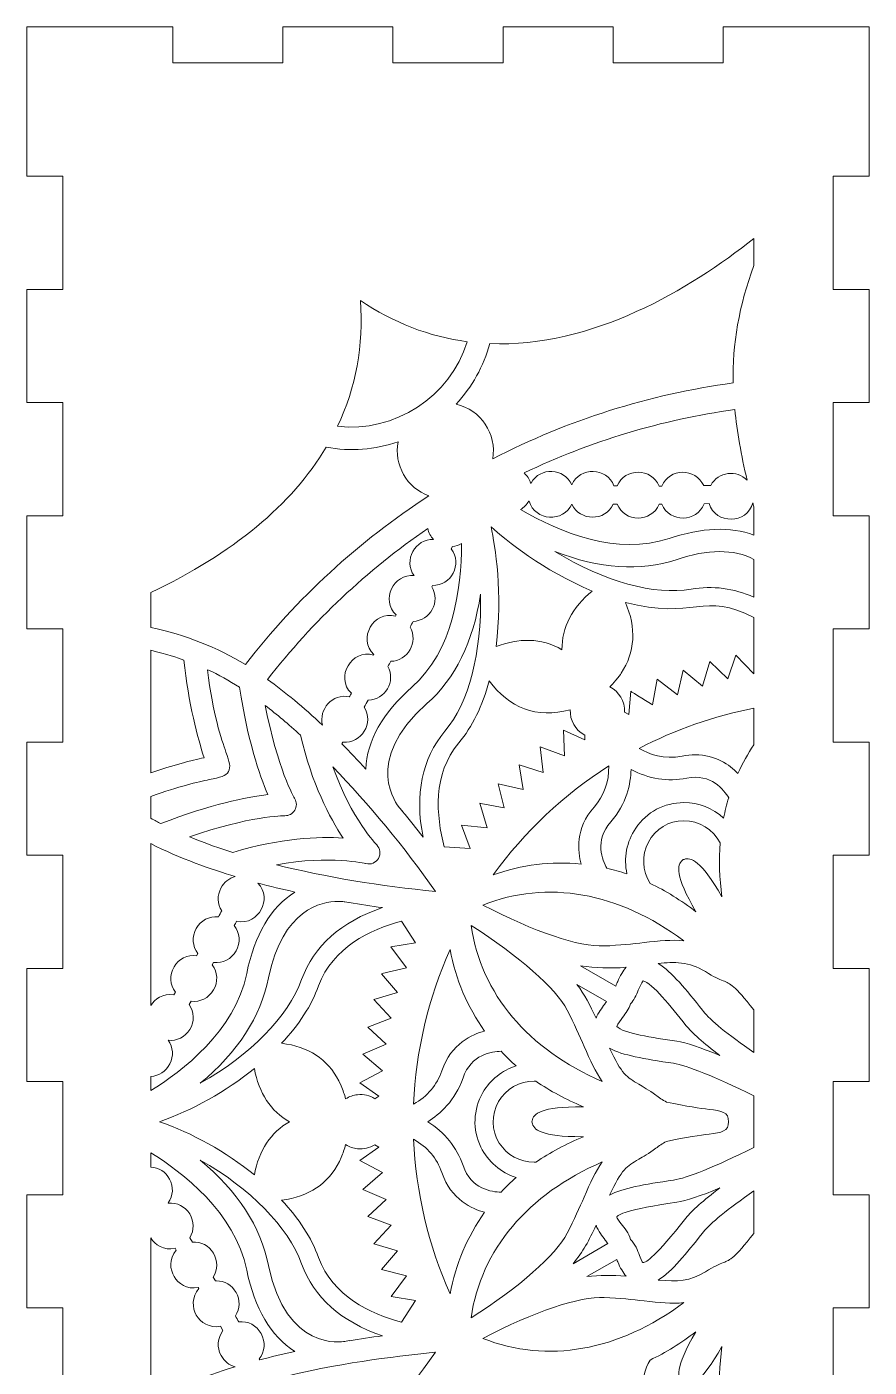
# Model space of a CAD drawing. Header units: inches. Extents: x 24 to 896, y 61 to 602.
# Drawn here: x 473.7 to 671.8, y 286.2 to 601.2 of the extents above; entities that cross this region are included whole.
import ezdxf

# ---------------------------------------------------------------- set-up
doc = ezdxf.new("R2010")
doc.units = ezdxf.units.IN
doc.header["$MEASUREMENT"] = 0
doc.layers.add('_U+0421_U+043B_U+043E_U+0439 1', color=7, linetype='Continuous')

# ---------------------------------------------------------------- blocks, each defined once
blk = doc.blocks.new('block 2')
at = {"layer": '_U+0421_U+043B_U+043E_U+0439 1', "lineweight": 0}
for points, knots in [([(671.75, 566.07), (671.75, 566.07), (671.75, 601.17), (671.75, 601.17), (659.46, 601.17), (649.79, 601.17), (637.4, 601.17), (637.4, 601.17), (637.4, 592.67), (637.4, 592.67), (637.4, 592.67), (611.54, 592.67), (611.54, 592.67), (611.54, 592.67), (611.54, 601.17), (611.54, 601.17), (611.54, 601.17), (585.68, 601.17), (585.68, 601.17), (585.68, 601.17), (585.68, 592.67), (585.68, 592.67), (585.68, 592.67), (559.82, 592.67), (559.82, 592.67), (559.82, 592.67), (559.82, 601.17), (559.82, 601.17), (559.82, 601.17), (533.96, 601.17), (533.96, 601.17), (533.96, 601.17), (533.96, 592.67), (533.96, 592.67), (533.96, 592.67), (508.11, 592.67), (508.11, 592.67), (508.11, 592.67), (508.11, 601.17), (508.11, 601.17), (495.84, 601.17), (485.99, 601.17), (473.75, 601.17), (473.75, 601.17), (473.75, 566.07), (473.75, 566.07), (473.75, 566.07), (482.25, 566.07), (482.25, 566.07), (482.25, 566.07), (482.25, 539.47), (482.25, 539.47), (482.25, 539.47), (473.75, 539.47), (473.75, 539.47), (473.75, 539.47), (473.75, 512.88), (473.75, 512.88), (473.75, 512.88), (482.25, 512.88), (482.25, 512.88), (482.25, 512.88), (482.25, 486.28), (482.25, 486.28), (482.25, 486.28), (473.75, 486.28), (473.75, 486.28), (473.75, 486.28), (473.75, 459.68), (473.75, 459.68), (473.75, 459.68), (482.25, 459.68), (482.25, 459.68), (482.25, 459.68), (482.25, 433.09), (482.25, 433.09), (482.25, 433.09), (473.75, 433.09), (473.75, 433.09), (473.75, 433.09), (473.75, 406.49), (473.75, 406.49), (473.75, 406.49), (482.25, 406.49), (482.25, 406.49), (482.25, 406.49), (482.25, 379.89), (482.25, 379.89), (482.25, 379.89), (473.75, 379.89), (473.75, 379.89), (473.75, 379.89), (473.75, 353.3), (473.75, 353.3), (473.75, 353.3), (482.25, 353.3), (482.25, 353.3), (482.25, 353.3), (482.25, 326.7), (482.25, 326.7), (482.25, 326.7), (473.75, 326.7), (473.75, 326.7), (473.75, 326.7), (473.75, 300.11), (473.75, 300.11), (473.75, 300.11), (482.25, 300.11), (482.25, 300.11), (482.25, 300.11), (482.25, 273.51), (482.25, 273.51), (482.25, 273.51), (473.75, 273.51), (473.75, 273.51), (473.75, 273.51), (473.75, 246.91), (473.75, 246.91), (473.75, 246.91), (482.25, 246.91), (482.25, 246.91), (482.25, 246.91), (482.25, 220.32), (482.25, 220.32), (482.25, 220.32), (473.75, 220.32), (473.75, 220.32), (473.75, 220.32), (473.75, 193.72), (473.75, 193.72), (473.75, 193.72), (482.25, 193.72), (482.25, 193.72), (482.25, 193.72), (482.25, 167.12), (482.25, 167.12), (482.25, 167.12), (473.75, 167.12), (473.75, 167.12), (473.75, 167.12), (473.75, 140.53), (473.75, 140.53), (473.75, 140.53), (482.25, 140.53), (482.25, 140.53), (482.25, 140.53), (482.25, 113.93), (482.25, 113.93), (482.25, 113.93), (473.75, 113.93), (473.75, 113.93), (473.75, 113.93), (473.75, 78.81), (473.75, 78.81), (486.04, 78.81), (495.74, 78.81), (508.11, 78.81), (508.11, 78.81), (508.11, 87.33), (508.11, 87.33), (508.11, 87.33), (533.96, 87.33), (533.96, 87.33), (533.96, 87.33), (533.96, 78.81), (533.96, 78.81), (533.96, 78.81), (559.82, 78.81), (559.82, 78.81), (559.82, 78.81), (559.82, 87.33), (559.82, 87.33), (559.82, 87.33), (585.68, 87.33), (585.68, 87.33), (585.68, 87.33), (585.68, 78.81), (585.68, 78.81), (585.68, 78.81), (611.54, 78.81), (611.54, 78.81), (611.54, 78.81), (611.54, 87.33), (611.54, 87.33), (611.54, 87.33), (637.4, 87.33), (637.4, 87.33), (637.4, 87.33), (637.4, 78.81), (637.4, 78.81), (649.69, 78.81), (659.51, 78.81), (671.75, 78.81), (671.75, 78.81), (671.75, 113.93), (671.75, 113.93), (671.75, 113.93), (663.26, 113.93), (663.26, 113.93), (663.26, 113.93), (663.26, 140.53), (663.26, 140.53), (663.26, 140.53), (671.75, 140.53), (671.75, 140.53), (671.75, 140.53), (671.75, 167.12), (671.75, 167.12), (671.75, 167.12), (663.26, 167.12), (663.26, 167.12), (663.26, 167.12), (663.26, 193.72), (663.26, 193.72), (663.26, 193.72), (671.75, 193.72), (671.75, 193.72), (671.75, 193.72), (671.75, 220.32), (671.75, 220.32), (671.75, 220.32), (663.26, 220.32), (663.26, 220.32), (663.26, 220.32), (663.26, 246.91), (663.26, 246.91), (663.26, 246.91), (671.75, 246.91), (671.75, 246.91), (671.75, 246.91), (671.75, 273.51), (671.75, 273.51), (671.75, 273.51), (663.26, 273.51), (663.26, 273.51), (663.26, 273.51), (663.26, 300.11), (663.26, 300.11), (663.26, 300.11), (671.75, 300.11), (671.75, 300.11), (671.75, 300.11), (671.75, 326.7), (671.75, 326.7), (671.75, 326.7), (663.26, 326.7), (663.26, 326.7), (663.26, 326.7), (663.26, 353.3), (663.26, 353.3), (663.26, 353.3), (671.75, 353.3), (671.75, 353.3), (671.75, 353.3), (671.75, 379.89), (671.75, 379.89), (671.75, 379.89), (663.26, 379.89), (663.26, 379.89), (663.26, 379.89), (663.26, 406.49), (663.26, 406.49), (663.26, 406.49), (671.75, 406.49), (671.75, 406.49), (671.75, 406.49), (671.75, 433.09), (671.75, 433.09), (671.75, 433.09), (663.26, 433.09), (663.26, 433.09), (663.26, 433.09), (663.26, 459.68), (663.26, 459.68), (663.26, 459.68), (671.75, 459.68), (671.75, 459.68), (671.75, 459.68), (671.75, 486.28), (671.75, 486.28), (671.75, 486.28), (663.26, 486.28), (663.26, 486.28), (663.26, 486.28), (663.26, 512.88), (663.26, 512.88), (663.26, 512.88), (671.75, 512.88), (671.75, 512.88), (671.75, 512.88), (671.75, 539.47), (671.75, 539.47), (671.75, 539.47), (663.26, 539.47), (663.26, 539.47), (663.26, 539.47), (663.26, 566.07), (663.26, 566.07), (663.26, 566.07), (671.75, 566.07), (671.75, 566.07), (671.75, 566.07), (671.75, 566.07), (671.75, 566.07)], [0, 0, 0, 0, 1, 1, 1, 2, 2, 2, 3, 3, 3, 4, 4, 4, 5, 5, 5, 6, 6, 6, 7, 7, 7, 8, 8, 8, 9, 9, 9, 10, 10, 10, 11, 11, 11, 12, 12, 12, 13, 13, 13, 14, 14, 14, 15, 15, 15, 16, 16, 16, 17, 17, 17, 18, 18, 18, 19, 19, 19, 20, 20, 20, 21, 21, 21, 22, 22, 22, 23, 23, 23, 24, 24, 24, 25, 25, 25, 26, 26, 26, 27, 27, 27, 28, 28, 28, 29, 29, 29, 30, 30, 30, 31, 31, 31, 32, 32, 32, 33, 33, 33, 34, 34, 34, 35, 35, 35, 36, 36, 36, 37, 37, 37, 38, 38, 38, 39, 39, 39, 40, 40, 40, 41, 41, 41, 42, 42, 42, 43, 43, 43, 44, 44, 44, 45, 45, 45, 46, 46, 46, 47, 47, 47, 48, 48, 48, 49, 49, 49, 50, 50, 50, 51, 51, 51, 52, 52, 52, 53, 53, 53, 54, 54, 54, 55, 55, 55, 56, 56, 56, 57, 57, 57, 58, 58, 58, 59, 59, 59, 60, 60, 60, 61, 61, 61, 62, 62, 62, 63, 63, 63, 64, 64, 64, 65, 65, 65, 66, 66, 66, 67, 67, 67, 68, 68, 68, 69, 69, 69, 70, 70, 70, 71, 71, 71, 72, 72, 72, 73, 73, 73, 74, 74, 74, 75, 75, 75, 76, 76, 76, 77, 77, 77, 78, 78, 78, 79, 79, 79, 80, 80, 80, 81, 81, 81, 82, 82, 82, 83, 83, 83, 84, 84, 84, 85, 85, 85, 86, 86, 86, 87, 87, 87, 88, 88, 88, 89, 89, 89, 90, 90, 90, 91, 91, 91, 92, 92, 92, 93, 93, 93, 94, 94, 94, 95, 95, 95, 96, 96, 96, 97, 97, 97, 98, 98, 98, 99, 99, 99, 100, 100, 100, 101, 101, 101, 101]), ([(644.64, 545.04), (641.19, 535.77), (639.55, 526.5), (639.77, 517.47), (619.97, 514.78), (600.96, 508.78), (583.27, 499.63), (584.25, 505.47), (580.5, 511.17), (574.65, 512.51), (578.4, 516.52), (581.14, 521.42), (582.56, 526.71), (606.69, 525.69), (629.6, 539.54), (644.64, 551.41), (644.64, 551.41), (644.64, 545.04), (644.64, 545.04)], [0, 0, 0, 0, 1, 1, 1, 2, 2, 2, 3, 3, 3, 4, 4, 4, 5, 5, 5, 6, 6, 6, 6]), ([(552.16, 536.85), (559.91, 531.61), (568.34, 528.36), (577.24, 527.17), (573.28, 514.23), (560.23, 505.71), (546.78, 507.28), (551.12, 516.38), (552.93, 526.32), (552.16, 536.85)], [0, 0, 0, 0, 1, 1, 1, 2, 2, 2, 3, 3, 3, 3]), ([(590.65, 496.32), (606.27, 503.82), (622.93, 508.83), (640.18, 511.22), (640.7, 506.11), (641.66, 500.53), (643.05, 494.63), (640.67, 497.06), (636.26, 496.69), (634.5, 493.38), (634.16, 493.37), (633.27, 493.35), (632.85, 493.34), (630.95, 497.58), (624.8, 497.51), (623.01, 493.21), (622.81, 493.21), (622.6, 493.21), (622.4, 493.21), (620.6, 497.54), (614.36, 497.58), (612.52, 493.26), (612.52, 493.26), (611.76, 493.27), (611.76, 493.27), (610.11, 497.66), (603.74, 497.85), (601.84, 493.55), (600.07, 497.51), (594.41, 497.82), (592.27, 493.94), (592.27, 493.94), (592.17, 493.94), (592.17, 493.94), (591.89, 494.86), (591.36, 495.68), (590.65, 496.32)], [0, 0, 0, 0, 1, 1, 1, 2, 2, 2, 3, 3, 3, 4, 4, 4, 5, 5, 5, 6, 6, 6, 7, 7, 7, 8, 8, 8, 9, 9, 9, 10, 10, 10, 11, 11, 11, 12, 12, 12, 12]), ([(502.89, 468.2), (522.16, 477.35), (536.03, 488.85), (544.13, 502.36), (549.79, 501.34), (555.63, 501.79), (561.04, 503.66), (559.98, 498.25), (563.1, 492.79), (568.24, 490.91), (551.72, 480.23), (537.21, 466.9), (525.13, 451.28), (518.53, 455.32), (511.05, 458.26), (502.89, 460.04), (502.89, 460.04), (502.89, 468.2), (502.89, 468.2)], [0, 0, 0, 0, 1, 1, 1, 2, 2, 2, 3, 3, 3, 4, 4, 4, 5, 5, 5, 6, 6, 6, 6]), ([(644.64, 481.71), (639.11, 483.77), (632.41, 483.5), (624.71, 480.92), (612.56, 476.84), (599.04, 482.32), (589.77, 487.71), (590.59, 488.19), (591.26, 488.88), (591.73, 489.71), (591.73, 489.71), (591.82, 489.71), (591.82, 489.71), (593.18, 484.99), (599.93, 484.62), (601.85, 489.02), (603.73, 484.92), (609.69, 484.87), (611.6, 489.02), (611.6, 489.02), (612.49, 489.01), (612.49, 489.01), (614.28, 484.67), (620.53, 484.61), (622.38, 488.96), (622.38, 488.96), (623.02, 488.96), (623.02, 488.96), (624.85, 484.59), (631.26, 484.68), (632.96, 489.09), (632.96, 489.09), (634.12, 489.11), (634.12, 489.11), (635.64, 484.2), (643.03, 484.23), (644.39, 489.29), (644.47, 488.98), (644.55, 488.68), (644.64, 488.38), (644.64, 488.38), (644.64, 481.71), (644.64, 481.71), (644.64, 481.71), (644.64, 481.71), (644.64, 481.71)], [0, 0, 0, 0, 1, 1, 1, 2, 2, 2, 3, 3, 3, 4, 4, 4, 5, 5, 5, 6, 6, 6, 7, 7, 7, 8, 8, 8, 9, 9, 9, 10, 10, 10, 11, 11, 11, 12, 12, 12, 13, 13, 13, 14, 14, 14, 15, 15, 15, 15]), ([(564.78, 472.19), (559.97, 472.76), (556.83, 466.42), (560.55, 462.96), (560.55, 462.96), (560.39, 462.67), (560.39, 462.67), (555.23, 464.05), (551.44, 457.34), (555.32, 453.64), (555.32, 453.64), (555.25, 453.53), (555.25, 453.53), (550.08, 455.05), (546.15, 448.31), (550.03, 444.56), (550, 444.51), (549.61, 443.86), (549.53, 443.71), (545.53, 444.59), (542.32, 440.68), (543.24, 437.07), (538.8, 441.23), (534.46, 444.84), (530.34, 447.8), (541.03, 461.54), (553.69, 473.46), (567.99, 483.24), (568.2, 482.28), (568.67, 481.41), (569.37, 480.68), (565.08, 480.92), (562.19, 475.73), (564.78, 472.19)], [0, 0, 0, 0, 1, 1, 1, 2, 2, 2, 3, 3, 3, 4, 4, 4, 5, 5, 5, 6, 6, 6, 7, 7, 7, 8, 8, 8, 9, 9, 9, 10, 10, 10, 11, 11, 11, 11]), ([(599.53, 454.79), (594.7, 457.65), (589.21, 457.5), (584.04, 455.5), (585.68, 467.99), (583.84, 479.08), (582.87, 483.65), (586.35, 480.53), (595.03, 473.38), (606.67, 468.57), (601.94, 464.75), (599.48, 460), (599.53, 454.79)], [0, 0, 0, 0, 1, 1, 1, 2, 2, 2, 3, 3, 3, 4, 4, 4, 4]), ([(564.32, 446.05), (557.37, 439.92), (553.71, 433.41), (553.42, 426.71), (551.52, 428.79), (549.62, 430.78), (547.78, 432.63), (547.78, 432.63), (548.05, 433.07), (548.05, 433.07), (552.44, 432.67), (555.42, 437.57), (553.03, 441.29), (553.35, 441.83), (553.67, 442.38), (554.01, 442.94), (558, 443.02), (560.52, 447.35), (558.62, 450.86), (558.85, 451.26), (559.07, 451.65), (559.3, 452.05), (563.34, 452.16), (565.83, 456.59), (563.82, 460.09), (564.07, 460.54), (564.32, 460.99), (564.56, 461.44), (568.61, 461.6), (571.03, 466.09), (568.94, 469.56), (568.94, 469.56), (569.12, 469.9), (569.12, 469.9), (573.49, 469.75), (576.22, 474.9), (573.52, 478.48), (573.52, 478.48), (573.79, 479.04), (573.79, 479.04), (574.54, 479.11), (575.26, 479.34), (575.91, 479.71), (575.93, 468.99), (573.93, 454.53), (564.32, 446.05)], [0, 0, 0, 0, 1, 1, 1, 2, 2, 2, 3, 3, 3, 4, 4, 4, 5, 5, 5, 6, 6, 6, 7, 7, 7, 8, 8, 8, 9, 9, 9, 10, 10, 10, 11, 11, 11, 12, 12, 12, 13, 13, 13, 14, 14, 14, 15, 15, 15, 15]), ([(644.64, 467.13), (639.96, 469.18), (635, 469.92), (629.89, 469.02), (621.26, 467.52), (609.65, 470.73), (597.84, 477.87), (608.36, 473.77), (617.95, 473.11), (626.38, 475.94), (633.85, 478.45), (639.99, 478.47), (644.64, 476.01), (644.64, 476.01), (644.64, 467.13), (644.64, 467.13)], [0, 0, 0, 0, 1, 1, 1, 2, 2, 2, 3, 3, 3, 4, 4, 4, 5, 5, 5, 5]), ([(572.03, 435.62), (566.63, 429.17), (564.9, 420.8), (566.89, 410.73), (565.34, 412.72), (563.77, 414.67), (561.99, 416.84), (561.99, 416.84), (562.02, 416.87), (562.02, 416.87), (562.02, 416.87), (561.29, 417.72), (561.29, 417.72), (560.92, 418.15), (552.38, 428.51), (567.79, 442.11), (574.46, 448), (578.7, 456.64), (580.4, 467.82), (580.68, 454.02), (577.66, 442.34), (572.03, 435.62)], [0, 0, 0, 0, 1, 1, 1, 2, 2, 2, 3, 3, 3, 4, 4, 4, 5, 5, 5, 6, 6, 6, 7, 7, 7, 7]), ([(644.64, 449.14), (644.64, 449.14), (644.61, 449.09), (644.61, 449.09), (644.61, 449.09), (640.44, 453.46), (640.44, 453.46), (640.44, 453.46), (638.51, 447.97), (638.51, 447.97), (638.51, 447.97), (634.33, 451.99), (634.33, 451.99), (634.33, 451.99), (632.58, 446.22), (632.58, 446.22), (632.58, 446.22), (628.01, 449.98), (628.01, 449.98), (628.01, 449.98), (626.73, 444.2), (626.73, 444.2), (626.73, 444.2), (621.91, 447.82), (621.91, 447.82), (621.91, 447.82), (620.85, 441.81), (620.85, 441.81), (620.57, 441.99), (615.97, 444.84), (615.7, 445.01), (615.7, 445.01), (615.23, 439.56), (615.23, 439.56), (615.23, 439.56), (614.24, 440.12), (614.24, 440.12), (614.35, 442.71), (612.91, 444.93), (610.79, 446.04), (611.27, 446.52), (613.24, 448.74), (613.46, 449.25), (613.46, 449.25), (613.45, 449.25), (613.45, 449.25), (616.74, 454.16), (617.08, 459.92), (614.44, 465.91), (630.44, 461.61), (633, 468.59), (644.64, 462.33), (644.64, 462.33), (644.64, 449.14), (644.64, 449.14)], [0, 0, 0, 0, 1, 1, 1, 2, 2, 2, 3, 3, 3, 4, 4, 4, 5, 5, 5, 6, 6, 6, 7, 7, 7, 8, 8, 8, 9, 9, 9, 10, 10, 10, 11, 11, 11, 12, 12, 12, 13, 13, 13, 14, 14, 14, 15, 15, 15, 16, 16, 16, 17, 17, 17, 18, 18, 18, 18]), ([(502.89, 454.65), (506.74, 453.76), (509.17, 452.92), (510.68, 452.35), (511.67, 442.31), (514.04, 433.72), (515.4, 429.41), (512.53, 428.77), (508.08, 427.65), (502.89, 425.87), (502.89, 425.87), (502.89, 454.65), (502.89, 454.65)], [0, 0, 0, 0, 1, 1, 1, 2, 2, 2, 3, 3, 3, 4, 4, 4, 4]), ([(502.89, 420.3), (509.58, 422.71), (513.99, 423.67), (516.63, 424.24), (519.23, 424.8), (520.54, 425.08), (521.15, 426.18), (521.75, 427.24), (521.35, 428.4), (520.55, 430.69), (519.49, 433.77), (517.51, 439.48), (516.21, 450.09), (518.89, 448.87), (521.23, 447.58), (523.75, 445.95), (525.66, 433.48), (528.41, 425.38), (530.41, 420.74), (525.4, 420.16), (517, 418.49), (505.25, 413.9), (504.52, 414.27), (503.89, 414.6), (502.89, 415.18), (502.89, 415.18), (502.89, 420.3), (502.89, 420.3), (502.89, 420.3), (502.89, 420.3), (502.89, 420.3)], [0, 0, 0, 0, 1, 1, 1, 2, 2, 2, 3, 3, 3, 4, 4, 4, 5, 5, 5, 6, 6, 6, 7, 7, 7, 8, 8, 8, 9, 9, 9, 10, 10, 10, 10]), ([(601.48, 440.66), (601.38, 438.24), (602.62, 435.9), (604.88, 434.72), (604.88, 434.72), (604.88, 433.58), (604.88, 433.58), (604.88, 433.58), (599.92, 435.9), (599.92, 435.9), (599.92, 435.9), (600.12, 429.84), (600.12, 429.84), (600.12, 429.84), (594.38, 431.93), (594.38, 431.93), (594.38, 431.93), (595.11, 425.94), (595.11, 425.94), (595.11, 425.94), (589.46, 427.72), (589.46, 427.72), (589.46, 427.72), (590.43, 421.89), (590.43, 421.89), (590.43, 421.89), (584.56, 423.25), (584.56, 423.25), (584.56, 423.25), (585.95, 417.62), (585.95, 417.62), (585.95, 417.62), (580.44, 418.66), (580.44, 418.66), (580.44, 418.66), (580.24, 418.7), (580.24, 418.7), (580.24, 418.7), (581.93, 412.9), (581.93, 412.9), (581.93, 412.9), (575.9, 413.58), (575.9, 413.58), (575.9, 413.58), (577.95, 408.1), (577.95, 408.1), (577.95, 408.1), (571.87, 408.45), (571.87, 408.45), (569.92, 415.75), (569.12, 425.53), (575.29, 432.89), (578.45, 436.66), (580.86, 441.55), (582.45, 447.44), (587.05, 441.17), (593.5, 438.53), (601.48, 440.66)], [0, 0, 0, 0, 1, 1, 1, 2, 2, 2, 3, 3, 3, 4, 4, 4, 5, 5, 5, 6, 6, 6, 7, 7, 7, 8, 8, 8, 9, 9, 9, 10, 10, 10, 11, 11, 11, 12, 12, 12, 13, 13, 13, 14, 14, 14, 15, 15, 15, 16, 16, 16, 17, 17, 17, 18, 18, 18, 19, 19, 19, 19]), ([(536.73, 419.75), (536.56, 420.03), (532.64, 426.84), (529.81, 441.65), (532.53, 439.57), (535.24, 437.29), (538.09, 434.68), (540.7, 423.28), (544.96, 415.27), (548.12, 410.52), (542.42, 410.87), (533.36, 410.56), (522.17, 407.12), (517.57, 408.58), (513.91, 410.01), (511.98, 410.79), (526.09, 415.71), (534.06, 415.77), (534.4, 415.77), (534.4, 415.77), (534.4, 415.77), (534.4, 415.77), (535.35, 415.73), (536.26, 416.22), (536.75, 417.08), (537.23, 417.9), (537.22, 418.93), (536.73, 419.75)], [0, 0, 0, 0, 1, 1, 1, 2, 2, 2, 3, 3, 3, 4, 4, 4, 5, 5, 5, 6, 6, 6, 7, 7, 7, 8, 8, 8, 9, 9, 9, 9]), ([(644.64, 432.44), (643.24, 430.35), (641.99, 428.09), (640.91, 425.71), (638.92, 427.73), (635.6, 430.07), (630.86, 430.07), (629.87, 430.07), (628.85, 429.97), (627.82, 429.76), (623.5, 428.89), (619.96, 430.24), (617.69, 431.58), (626.15, 436.01), (635.21, 439.18), (644.64, 441.01), (644.64, 441.01), (644.64, 432.44), (644.64, 432.44), (644.64, 432.44), (644.64, 432.44), (644.64, 432.44)], [0, 0, 0, 0, 1, 1, 1, 2, 2, 2, 3, 3, 3, 4, 4, 4, 5, 5, 5, 6, 6, 6, 7, 7, 7, 7]), ([(553.46, 404.51), (554.62, 404.21), (555.8, 404.7), (556.4, 405.74), (557, 406.78), (556.84, 408.05), (555.99, 408.9), (555.93, 408.96), (550.08, 414.99), (545.7, 427.25), (554.09, 418.55), (562.43, 408.45), (569.84, 397.98), (557.1, 399.17), (543.85, 401.39), (532.41, 404.24), (545.14, 406.56), (553.38, 404.53), (553.46, 404.51)], [0, 0, 0, 0, 1, 1, 1, 2, 2, 2, 3, 3, 3, 4, 4, 4, 5, 5, 5, 6, 6, 6, 6]), ([(607.07, 417.78), (602.64, 412.75), (603.23, 407.32), (604.03, 404.42), (597.05, 405.1), (590.09, 404.24), (583.36, 401.85), (590.67, 411.96), (600.07, 420.81), (610.55, 427.46), (610.6, 423.71), (609.43, 420.46), (607.07, 417.78)], [0, 0, 0, 0, 1, 1, 1, 2, 2, 2, 3, 3, 3, 4, 4, 4, 4]), ([(628.19, 418.84), (623.57, 418.84), (619.44, 416.65), (616.87, 412.84), (614.74, 409.69), (614, 405.79), (614.8, 402.1), (613.25, 402.63), (611.66, 403.08), (610.07, 403.44), (609.03, 405.28), (607.12, 409.9), (611.01, 414.31), (614.76, 418.57), (615.68, 423.33), (615.79, 426.64), (619.92, 424.42), (624.43, 423.72), (628.85, 424.61), (634.6, 425.76), (637.66, 421.8), (638.73, 419.98), (638.25, 418.42), (637.85, 416.82), (637.53, 415.23), (634.98, 417.56), (631.68, 418.84), (628.19, 418.84)], [0, 0, 0, 0, 1, 1, 1, 2, 2, 2, 3, 3, 3, 4, 4, 4, 5, 5, 5, 6, 6, 6, 7, 7, 7, 8, 8, 8, 9, 9, 9, 9]), ([(631.03, 393.2), (627.53, 395.89), (623.9, 398.14), (620.25, 399.87), (618.39, 402.78), (618.23, 406.49), (619.85, 409.56), (621.52, 412.71), (624.63, 414.59), (628.19, 414.59), (631.75, 414.59), (635.1, 412.55), (636.74, 409.39), (636.41, 405.36), (636.54, 401.1), (637.12, 396.73), (632.12, 405.4), (629.83, 406.05), (628.24, 405.51), (628.24, 405.51), (628.05, 405.45), (628.05, 405.45), (628.05, 405.45), (627.85, 405.29), (627.85, 405.29), (626.6, 404.18), (626.01, 401.87), (631.03, 393.2)], [0, 0, 0, 0, 1, 1, 1, 2, 2, 2, 3, 3, 3, 4, 4, 4, 5, 5, 5, 6, 6, 6, 7, 7, 7, 8, 8, 8, 9, 9, 9, 9]), ([(502.89, 409.21), (509.69, 405.71), (517.34, 403.09), (522.74, 401.46), (521.31, 401.09), (520.1, 400.13), (519.38, 398.78), (518.46, 397.05), (518.53, 395.05), (519.56, 393.42), (519.31, 392.95), (519.05, 392.47), (518.78, 391.98), (516.63, 392.21), (514.63, 391.17), (513.56, 389.26), (512.49, 387.33), (512.64, 385.09), (513.96, 383.38), (513.96, 383.38), (513.67, 382.86), (513.67, 382.86), (511.5, 383.16), (509.47, 382.15), (508.35, 380.23), (507.23, 378.31), (507.36, 376.04), (508.68, 374.3), (508.68, 374.3), (508.3, 373.67), (508.3, 373.67), (505.73, 374.12), (503.78, 372.61), (502.89, 371.16), (502.89, 371.16), (502.89, 409.21), (502.89, 409.21), (502.89, 409.21), (502.89, 409.21), (502.89, 409.21)], [0, 0, 0, 0, 1, 1, 1, 2, 2, 2, 3, 3, 3, 4, 4, 4, 5, 5, 5, 6, 6, 6, 7, 7, 7, 8, 8, 8, 9, 9, 9, 10, 10, 10, 11, 11, 11, 12, 12, 12, 13, 13, 13, 13]), ([(618.82, 385.95), (616.16, 385.65), (613.14, 385.32), (609.47, 385.16), (603.5, 384.93), (593.1, 388.43), (580.93, 394.77), (596.05, 400.78), (612.79, 397.81), (628.15, 386.38), (625.32, 386.67), (622.43, 386.35), (618.82, 385.95)], [0, 0, 0, 0, 1, 1, 1, 2, 2, 2, 3, 3, 3, 4, 4, 4, 4]), ([(502.89, 354.51), (504.81, 354.6), (506.48, 355.69), (507.38, 357.46), (508.3, 359.29), (508.14, 361.38), (506.98, 362.99), (509.03, 362.8), (510.96, 363.75), (512.05, 365.55), (513.19, 367.41), (513.13, 369.65), (511.89, 371.4), (511.89, 371.4), (512.36, 372.18), (512.36, 372.18), (514.51, 371.91), (516.53, 372.92), (517.64, 374.82), (518.75, 376.72), (518.63, 378.96), (517.33, 380.7), (517.33, 380.7), (517.66, 381.29), (517.66, 381.29), (519.84, 381.03), (521.86, 382.06), (522.95, 384.01), (524.03, 385.96), (523.86, 388.23), (522.5, 389.94), (522.7, 390.29), (522.88, 390.63), (523.07, 390.97), (525.74, 390.37), (527.9, 391.91), (528.86, 393.72), (529.81, 395.49), (529.9, 398.08), (528.04, 399.95), (530.84, 399.2), (533.77, 398.49), (536.75, 397.83), (531.09, 394.23), (527.29, 387.8), (525.45, 378.72), (522.7, 365.12), (510.22, 355.66), (502.89, 351.17), (502.89, 351.17), (502.89, 354.51), (502.89, 354.51), (502.89, 354.51), (502.89, 354.51), (502.89, 354.51)], [0, 0, 0, 0, 1, 1, 1, 2, 2, 2, 3, 3, 3, 4, 4, 4, 5, 5, 5, 6, 6, 6, 7, 7, 7, 8, 8, 8, 9, 9, 9, 10, 10, 10, 11, 11, 11, 12, 12, 12, 13, 13, 13, 14, 14, 14, 15, 15, 15, 16, 16, 16, 17, 17, 17, 18, 18, 18, 18]), ([(546.9, 395.62), (547.83, 395.62), (548.4, 395.52), (548.47, 395.51), (548.47, 395.51), (549.41, 395.36), (549.41, 395.36), (549.41, 395.36), (549.51, 395.36), (549.51, 395.36), (552.13, 394.92), (554.69, 394.53), (557.33, 394.16), (547.61, 390.85), (541.22, 385.17), (538.33, 377.26), (535.15, 368.54), (526.3, 359.5), (514.51, 352.89), (523.33, 360.18), (528.74, 368.52), (530.59, 377.68), (533.87, 393.87), (543.09, 395.62), (546.9, 395.62)], [0, 0, 0, 0, 1, 1, 1, 2, 2, 2, 3, 3, 3, 4, 4, 4, 5, 5, 5, 6, 6, 6, 7, 7, 7, 8, 8, 8, 8]), ([(562.96, 380.05), (562.96, 380.05), (557.29, 378.66), (557.29, 378.66), (557.29, 378.66), (557.09, 378.61), (557.09, 378.61), (557.09, 378.61), (560.88, 374.2), (560.88, 374.2), (560.88, 374.2), (555.31, 372.59), (555.31, 372.59), (555.31, 372.59), (559.43, 368.19), (559.43, 368.19), (559.43, 368.19), (553.89, 366.11), (553.89, 366.11), (553.89, 366.11), (558.25, 362.11), (558.25, 362.11), (558.25, 362.11), (552.71, 359.75), (552.71, 359.75), (552.71, 359.75), (557.39, 355.83), (557.39, 355.83), (557.39, 355.83), (552.04, 352.97), (552.04, 352.97), (552.04, 352.97), (556.52, 349.84), (556.52, 349.84), (556.52, 349.84), (555.54, 349.26), (555.54, 349.26), (554.33, 350.03), (552.93, 350.37), (551.49, 350.21), (550.5, 350.11), (549.54, 349.77), (548.69, 349.23), (548.41, 350.26), (548.07, 351.27), (547.65, 352.25), (547.65, 352.25), (547.12, 353.5), (547.12, 353.5), (547.12, 353.5), (547.08, 353.47), (547.08, 353.47), (544.46, 358.55), (539.94, 361.51), (533.65, 362.28), (537.73, 366.65), (540.65, 371.2), (542.33, 375.8), (545.62, 384.82), (554.49, 389.02), (561.79, 390.97), (561.79, 390.97), (565.13, 385.9), (565.13, 385.9), (565.13, 385.9), (559.35, 384.93), (559.35, 384.93), (559.35, 384.93), (562.96, 380.05), (562.96, 380.05)], [0, 0, 0, 0, 1, 1, 1, 2, 2, 2, 3, 3, 3, 4, 4, 4, 5, 5, 5, 6, 6, 6, 7, 7, 7, 8, 8, 8, 9, 9, 9, 10, 10, 10, 11, 11, 11, 12, 12, 12, 13, 13, 13, 14, 14, 14, 15, 15, 15, 16, 16, 16, 17, 17, 17, 18, 18, 18, 19, 19, 19, 20, 20, 20, 21, 21, 21, 22, 22, 22, 23, 23, 23, 23]), ([(604.76, 361.55), (606.2, 358.25), (607.37, 355.6), (609.02, 353.31), (591.47, 360.9), (580.53, 373.9), (578.17, 389.97), (589.6, 382.7), (598.03, 375.27), (600.75, 370.06), (602.44, 366.83), (603.67, 364.03), (604.76, 361.55)], [0, 0, 0, 0, 1, 1, 1, 2, 2, 2, 3, 3, 3, 4, 4, 4, 4]), ([(581.36, 365.15), (578.45, 364.39), (573.45, 362.19), (571.31, 355.83), (570.17, 352.45), (567.93, 349.81), (564.66, 347.98), (565.18, 360.38), (568.14, 372.94), (573.24, 384.33), (574.54, 377.31), (577.27, 370.86), (581.36, 365.15)], [0, 0, 0, 0, 1, 1, 1, 2, 2, 2, 3, 3, 3, 4, 4, 4, 4]), ([(644.64, 360.09), (638.46, 364.42), (634.37, 367.75), (632.78, 369.75), (632.78, 369.75), (632.55, 370.05), (632.55, 370.05), (632.55, 370.05), (632.54, 370.06), (632.54, 370.06), (628.72, 374.88), (625.39, 379.07), (622.18, 381.05), (625.83, 381.46), (629.42, 381.55), (633.24, 379.13), (635.25, 377.85), (636.45, 377.37), (637.42, 376.99), (639.17, 376.29), (639.97, 375.98), (644.64, 370.13), (644.64, 370.13), (644.64, 360.09), (644.64, 360.09), (644.64, 360.09), (644.64, 360.09), (644.64, 360.09)], [0, 0, 0, 0, 1, 1, 1, 2, 2, 2, 3, 3, 3, 4, 4, 4, 5, 5, 5, 6, 6, 6, 7, 7, 7, 8, 8, 8, 9, 9, 9, 9]), ([(603.91, 380.51), (607.4, 379.95), (610.82, 379.84), (614.6, 380.15), (613.88, 379.3), (613.24, 378.19), (612.63, 376.77), (612.55, 376.57), (612.35, 376.11), (612.18, 375.74), (612.18, 375.74), (603.91, 380.51), (603.91, 380.51)], [0, 0, 0, 0, 1, 1, 1, 2, 2, 2, 3, 3, 3, 4, 4, 4, 4]), ([(603.07, 376.09), (603.07, 376.09), (610.02, 372.08), (610.02, 372.08), (609.86, 371.87), (609.72, 371.67), (609.62, 371.54), (609.62, 371.54), (609.59, 371.51), (609.59, 371.51), (608.94, 370.64), (608.07, 369.48), (607.55, 368.18), (606.12, 371.28), (604.84, 373.74), (603.07, 376.09)], [0, 0, 0, 0, 1, 1, 1, 2, 2, 2, 3, 3, 3, 4, 4, 4, 5, 5, 5, 5]), ([(613.79, 368.35), (614.54, 369.35), (615.32, 370.38), (615.66, 371.52), (616.48, 372.39), (616.98, 373.58), (617.47, 374.74), (617.68, 375.24), (618.23, 376.53), (618.59, 376.96), (620.77, 376.45), (625.15, 370.93), (628.67, 366.49), (630.05, 364.75), (632.73, 362.37), (636.66, 359.4), (632.12, 361.32), (628.71, 362.45), (626.5, 362.78), (620.9, 363.61), (613.95, 364.63), (612.41, 366.26), (612.61, 366.79), (613.43, 367.88), (613.79, 368.35)], [0, 0, 0, 0, 1, 1, 1, 2, 2, 2, 3, 3, 3, 4, 4, 4, 5, 5, 5, 6, 6, 6, 7, 7, 7, 8, 8, 8, 8]), ([(580.95, 350.7), (578.64, 346.69), (578.47, 342.02), (580.49, 337.88), (582.15, 334.48), (585.16, 331.88), (588.75, 330.73), (587.52, 329.66), (586.34, 328.51), (585.23, 327.31), (583.12, 327.32), (578.16, 327.98), (576.28, 333.55), (574.84, 337.83), (571.97, 341.39), (567.99, 343.86), (570.81, 345.6), (574.47, 348.79), (576.28, 354.16), (578.15, 359.69), (583.12, 360.37), (585.23, 360.4), (586.34, 359.21), (587.52, 358.06), (588.75, 356.98), (585.46, 355.94), (582.69, 353.71), (580.95, 350.7)], [0, 0, 0, 0, 1, 1, 1, 2, 2, 2, 3, 3, 3, 4, 4, 4, 5, 5, 5, 6, 6, 6, 7, 7, 7, 8, 8, 8, 9, 9, 9, 9]), ([(644.64, 337.76), (635.36, 333.22), (628.84, 330.59), (625.76, 330.13), (618.73, 329.09), (613.82, 328.27), (610.71, 326.6), (613.56, 332.69), (614.84, 333.43), (617.58, 335.02), (618.63, 335.64), (619.94, 336.4), (621.59, 337.61), (622.35, 338.17), (623.13, 338.74), (624.11, 339.22), (628.92, 340.29), (632.05, 340.69), (634.12, 340.96), (637.08, 341.34), (638.71, 341.55), (638.71, 343.86), (638.71, 346.16), (637.08, 346.37), (634.12, 346.75), (632.05, 347.02), (628.92, 347.42), (624.14, 348.48), (623.13, 348.97), (622.34, 349.55), (621.58, 350.11), (619.94, 351.31), (618.64, 352.07), (617.58, 352.69), (614.84, 354.28), (613.56, 355.02), (610.71, 361.11), (613.82, 359.44), (618.73, 358.62), (625.76, 357.58), (628.83, 357.12), (635.36, 354.49), (644.64, 349.95), (644.64, 349.95), (644.64, 337.76), (644.64, 337.76), (644.64, 337.76), (644.64, 337.76), (644.64, 337.76)], [0, 0, 0, 0, 1, 1, 1, 2, 2, 2, 3, 3, 3, 4, 4, 4, 5, 5, 5, 6, 6, 6, 7, 7, 7, 8, 8, 8, 9, 9, 9, 10, 10, 10, 11, 11, 11, 12, 12, 12, 13, 13, 13, 14, 14, 14, 15, 15, 15, 16, 16, 16, 16]), ([(527.23, 356.34), (528.28, 350.61), (531.13, 346.3), (535.47, 343.85), (531.13, 341.41), (528.28, 337.1), (527.23, 331.37), (520.59, 336.73), (512.49, 341.26), (504.93, 343.86), (512.49, 346.45), (520.59, 350.98), (527.23, 356.34)], [0, 0, 0, 0, 1, 1, 1, 2, 2, 2, 3, 3, 3, 4, 4, 4, 4]), ([(592.51, 343.63), (592.85, 341.99), (594.53, 340.33), (604.3, 340.33), (604.38, 340.33), (604.47, 340.33), (604.56, 340.33), (600.49, 338.65), (596.74, 336.64), (593.4, 334.33), (593.26, 334.33), (593.13, 334.33), (592.99, 334.33), (589.69, 334.33), (586.59, 336.03), (584.81, 338.84), (582.92, 341.85), (582.85, 345.49), (584.63, 348.57), (586.35, 351.54), (589.55, 353.39), (592.99, 353.39), (593.12, 353.39), (593.26, 353.38), (593.4, 353.38), (596.74, 351.08), (600.49, 349.06), (604.56, 347.38), (604.53, 347.38), (604.49, 347.38), (604.45, 347.38), (594.54, 347.38), (592.84, 345.71), (592.51, 344.08), (592.51, 344.08), (592.47, 343.86), (592.47, 343.86), (592.47, 343.86), (592.51, 343.63), (592.51, 343.63)], [0, 0, 0, 0, 1, 1, 1, 2, 2, 2, 3, 3, 3, 4, 4, 4, 5, 5, 5, 6, 6, 6, 7, 7, 7, 8, 8, 8, 9, 9, 9, 10, 10, 10, 11, 11, 11, 12, 12, 12, 13, 13, 13, 13]), ([(547.21, 334.52), (547.21, 334.52), (547.25, 334.5), (547.25, 334.5), (547.25, 334.5), (547.65, 335.46), (547.65, 335.46), (548.06, 336.44), (548.41, 337.45), (548.69, 338.48), (549.54, 337.94), (550.5, 337.6), (551.49, 337.5), (552.92, 337.35), (554.32, 337.68), (555.55, 338.45), (555.55, 338.45), (556.52, 337.88), (556.52, 337.88), (556.52, 337.88), (552.04, 334.75), (552.04, 334.75), (552.04, 334.75), (557.39, 331.89), (557.39, 331.89), (557.39, 331.89), (552.71, 327.96), (552.71, 327.96), (552.71, 327.96), (558.25, 325.6), (558.25, 325.6), (558.25, 325.6), (553.89, 321.6), (553.89, 321.6), (553.89, 321.6), (559.43, 319.53), (559.43, 319.53), (559.43, 319.53), (555.31, 315.12), (555.31, 315.12), (555.31, 315.12), (560.88, 313.51), (560.88, 313.51), (560.88, 313.51), (557.09, 309.1), (557.09, 309.1), (557.09, 309.1), (562.97, 307.67), (562.97, 307.67), (562.97, 307.67), (559.36, 302.79), (559.36, 302.79), (559.36, 302.79), (565.13, 301.82), (565.13, 301.82), (565.13, 301.82), (561.79, 296.75), (561.79, 296.75), (554.49, 298.7), (545.62, 302.89), (542.33, 311.92), (540.65, 316.52), (537.73, 321.07), (533.65, 325.43), (540.06, 326.22), (544.62, 329.27), (547.21, 334.52)], [0, 0, 0, 0, 1, 1, 1, 2, 2, 2, 3, 3, 3, 4, 4, 4, 5, 5, 5, 6, 6, 6, 7, 7, 7, 8, 8, 8, 9, 9, 9, 10, 10, 10, 11, 11, 11, 12, 12, 12, 13, 13, 13, 14, 14, 14, 15, 15, 15, 16, 16, 16, 17, 17, 17, 18, 18, 18, 19, 19, 19, 20, 20, 20, 21, 21, 21, 22, 22, 22, 22]), ([(564.66, 339.73), (567.93, 337.9), (570.17, 335.26), (571.31, 331.88), (573.45, 325.52), (578.45, 323.32), (581.36, 322.56), (577.27, 316.85), (574.54, 310.4), (573.24, 303.38), (568.15, 314.77), (565.18, 327.32), (564.66, 339.73)], [0, 0, 0, 0, 1, 1, 1, 2, 2, 2, 3, 3, 3, 4, 4, 4, 4]), ([(502.89, 336.55), (510.22, 332.05), (522.7, 322.59), (525.45, 308.99), (527.28, 299.91), (531.08, 293.48), (536.74, 289.88), (533.89, 289.25), (531.12, 288.58), (528.49, 287.88), (528.49, 287.88), (528.36, 288.13), (528.36, 288.13), (529.73, 289.83), (529.92, 292.1), (528.84, 294.05), (527.78, 295.98), (525.72, 297.07), (523.58, 296.81), (523.32, 297.27), (523.06, 297.74), (522.79, 298.21), (523.87, 299.89), (523.92, 302.01), (522.92, 303.75), (521.96, 305.44), (520.21, 306.45), (518.31, 306.45), (518.23, 306.45), (518.16, 306.45), (518.08, 306.45), (518.08, 306.45), (517.56, 307.35), (517.56, 307.35), (518.63, 309.05), (518.66, 311.18), (517.62, 312.93), (516.58, 314.7), (514.68, 315.7), (512.69, 315.55), (512.69, 315.55), (512.06, 316.58), (512.06, 316.58), (513.12, 318.31), (513.12, 320.45), (512.04, 322.19), (510.96, 323.93), (509.05, 324.89), (507.03, 324.72), (507.03, 324.72), (507, 324.77), (507, 324.77), (508.16, 326.43), (508.29, 328.57), (507.31, 330.38), (506.4, 332.06), (504.75, 333.11), (502.88, 333.2), (502.88, 333.2), (502.88, 336.55), (502.88, 336.55), (502.88, 336.55), (502.89, 336.55), (502.89, 336.55)], [0, 0, 0, 0, 1, 1, 1, 2, 2, 2, 3, 3, 3, 4, 4, 4, 5, 5, 5, 6, 6, 6, 7, 7, 7, 8, 8, 8, 9, 9, 9, 10, 10, 10, 11, 11, 11, 12, 12, 12, 13, 13, 13, 14, 14, 14, 15, 15, 15, 16, 16, 16, 17, 17, 17, 18, 18, 18, 19, 19, 19, 20, 20, 20, 21, 21, 21, 21]), ([(538.34, 310.46), (541.22, 302.55), (547.61, 296.86), (557.32, 293.55), (554.72, 293.19), (551.99, 292.77), (549.55, 292.36), (549.55, 292.36), (549.55, 292.41), (549.55, 292.41), (549.55, 292.41), (548.47, 292.21), (548.47, 292.21), (547.91, 292.1), (534.66, 289.9), (530.59, 310.03), (528.74, 319.19), (523.33, 327.53), (514.51, 334.82), (526.3, 328.21), (535.15, 319.17), (538.34, 310.46)], [0, 0, 0, 0, 1, 1, 1, 2, 2, 2, 3, 3, 3, 4, 4, 4, 5, 5, 5, 6, 6, 6, 7, 7, 7, 7]), ([(609.02, 334.4), (607.37, 332.12), (606.21, 329.47), (604.75, 326.14), (603.67, 323.68), (602.45, 320.89), (600.76, 317.65), (598.03, 312.45), (589.6, 305.01), (578.16, 297.73), (580.5, 313.81), (591.44, 326.81), (609.02, 334.4)], [0, 0, 0, 0, 1, 1, 1, 2, 2, 2, 3, 3, 3, 4, 4, 4, 4]), ([(618.61, 310.73), (618.6, 310.73), (618.58, 310.73), (618.57, 310.73), (618.36, 310.78), (617.89, 312.03), (617.74, 312.45), (617.3, 313.62), (616.76, 315.07), (615.66, 316.19), (615.24, 317.7), (614.26, 318.89), (613.47, 319.86), (613.19, 320.2), (612.34, 321.23), (612.4, 321.44), (612.62, 322), (614.74, 323.2), (626.53, 324.94), (628.72, 325.26), (632.13, 326.4), (636.66, 328.31), (632.73, 325.34), (630.05, 322.96), (628.67, 321.22), (621.48, 312.15), (619.28, 310.73), (618.61, 310.73)], [0, 0, 0, 0, 1, 1, 1, 2, 2, 2, 3, 3, 3, 4, 4, 4, 5, 5, 5, 6, 6, 6, 7, 7, 7, 8, 8, 8, 9, 9, 9, 9]), ([(644.64, 317.58), (639.95, 311.72), (639.18, 311.41), (637.48, 310.75), (636.56, 310.39), (635.31, 309.89), (633.24, 308.58), (629.78, 306.39), (626.54, 306.19), (622.17, 306.65), (625.39, 308.63), (628.83, 312.97), (632.48, 317.57), (632.48, 317.57), (632.79, 317.96), (632.79, 317.96), (634.37, 319.96), (638.46, 323.29), (644.64, 327.62), (644.64, 327.62), (644.64, 317.58), (644.64, 317.58), (644.64, 317.58), (644.64, 317.58), (644.64, 317.58)], [0, 0, 0, 0, 1, 1, 1, 2, 2, 2, 3, 3, 3, 4, 4, 4, 5, 5, 5, 6, 6, 6, 7, 7, 7, 8, 8, 8, 8]), ([(602.17, 310.49), (604.46, 313.28), (605.92, 315.97), (607.55, 319.51), (608.09, 318.16), (609.02, 316.95), (609.72, 316.03), (609.92, 315.78), (610.15, 315.47), (610.34, 315.21), (610.34, 315.21), (602.17, 310.49), (602.17, 310.49)], [0, 0, 0, 0, 1, 1, 1, 2, 2, 2, 3, 3, 3, 4, 4, 4, 4]), ([(502.89, 316.56), (502.89, 316.56), (502.89, 316.55), (502.89, 316.54), (503.84, 315.01), (505.9, 313.46), (508.6, 314.1), (508.6, 314.1), (508.87, 313.65), (508.87, 313.65), (507.03, 311.57), (507.45, 309.02), (508.37, 307.46), (509.3, 305.89), (511.34, 304.3), (514.06, 304.91), (514.06, 304.91), (514.22, 304.64), (514.22, 304.64), (512.44, 302.69), (512.62, 300.12), (513.59, 298.41), (514.57, 296.7), (516.7, 295.25), (519.28, 295.8), (519.28, 295.8), (519.86, 294.75), (519.86, 294.75), (518.53, 293.05), (518.36, 290.81), (519.42, 288.88), (520.15, 287.56), (521.34, 286.62), (522.75, 286.26), (515.13, 283.96), (508.45, 281.35), (502.89, 278.48), (502.89, 278.48), (502.89, 316.56), (502.89, 316.56), (502.89, 316.56), (502.89, 316.56), (502.89, 316.56)], [0, 0, 0, 0, 1, 1, 1, 2, 2, 2, 3, 3, 3, 4, 4, 4, 5, 5, 5, 6, 6, 6, 7, 7, 7, 8, 8, 8, 9, 9, 9, 10, 10, 10, 11, 11, 11, 12, 12, 12, 13, 13, 13, 14, 14, 14, 14]), ([(612.64, 310.92), (613.23, 309.53), (613.89, 308.4), (614.61, 307.55), (611.29, 307.84), (608.34, 307.81), (605.41, 307.45), (605.41, 307.45), (612.4, 311.49), (612.4, 311.49), (612.48, 311.29), (612.57, 311.09), (612.64, 310.92)], [0, 0, 0, 0, 1, 1, 1, 2, 2, 2, 3, 3, 3, 4, 4, 4, 4]), ([(580.94, 292.94), (592.99, 299.23), (603.65, 302.83), (609.47, 302.55), (613.13, 302.39), (616.16, 302.06), (618.83, 301.76), (622.44, 301.36), (625.33, 301.04), (628.15, 301.33), (612.8, 289.91), (596.06, 286.94), (580.94, 292.94)], [0, 0, 0, 0, 1, 1, 1, 2, 2, 2, 3, 3, 3, 4, 4, 4, 4]), ([(627.85, 282.42), (627.85, 282.42), (628.01, 282.29), (628.01, 282.29), (628.01, 282.29), (628.24, 282.2), (628.24, 282.2), (629.83, 281.66), (632.12, 282.3), (637.12, 290.99), (636.54, 286.61), (636.41, 282.35), (636.74, 278.32), (635.55, 276.03), (633.54, 274.34), (631.07, 273.57), (628.53, 272.77), (625.76, 273.06), (623.47, 274.35), (621.19, 275.7), (619.55, 277.96), (618.96, 280.56), (618.4, 283.08), (618.85, 285.67), (620.24, 287.84), (623.9, 289.57), (627.53, 291.82), (631.02, 294.5), (626.01, 285.84), (626.6, 283.53), (627.85, 282.42)], [0, 0, 0, 0, 1, 1, 1, 2, 2, 2, 3, 3, 3, 4, 4, 4, 5, 5, 5, 6, 6, 6, 7, 7, 7, 8, 8, 8, 9, 9, 9, 10, 10, 10, 10]), ([(569.69, 289.67), (569.69, 289.67), (569.8, 289.68), (569.8, 289.68), (562.44, 279.29), (554.14, 269.22), (545.74, 260.51), (550.09, 272.63), (555.93, 278.75), (555.99, 278.81), (556.84, 279.66), (557, 280.94), (556.4, 281.98), (555.92, 282.8), (555.08, 283.29), (554.15, 283.29), (553.92, 283.29), (553.68, 283.26), (553.46, 283.2), (553.12, 283.11), (545.07, 281.14), (532.38, 283.47), (547.03, 287.18), (559.06, 288.5), (569.69, 289.67)], [0, 0, 0, 0, 1, 1, 1, 2, 2, 2, 3, 3, 3, 4, 4, 4, 5, 5, 5, 6, 6, 6, 7, 7, 7, 8, 8, 8, 8])]:
    blk.add_open_spline(points, degree=3, knots=knots, dxfattribs=at)

msp = doc.modelspace()

# ---------------------------------------------------------------- block references
at = {"layer": '_U+0421_U+043B_U+043E_U+0439 1'}
msp.add_blockref('block 2', (0, 0), dxfattribs=at)

doc.saveas('drawing.dxf')
